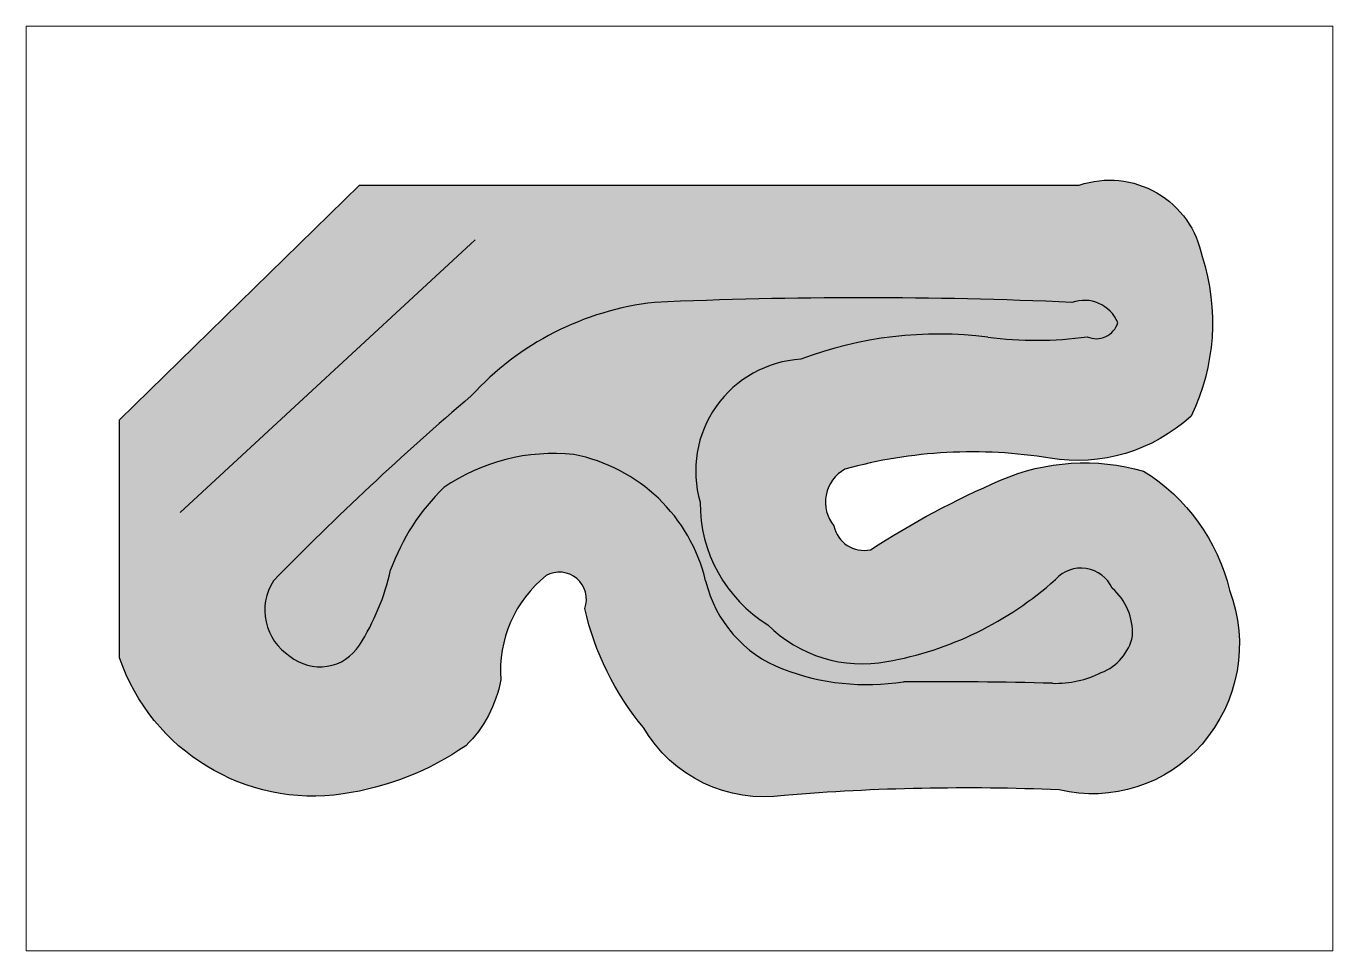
# Paper-space layout 'Layout1' of a CAD drawing. Header units: millimetres. Extents: x 0 to 1189, y 0 to 841.
# The model-space entities are those that its viewports show. They can reach past a viewport. Long polylines and large blocks are cut down to what shows.
import ezdxf

# ---------------------------------------------------------------- set-up
doc = ezdxf.new("R2010")
doc.units = ezdxf.units.MM

msp = doc.modelspace()

# ---------------------------------------------------------------- hatches: boundary and pattern name
at = {"true_color": 0x605e5e, "transparency": 33554687}
h = msp.add_hatch(color=251, dxfattribs=at)
edge = h.paths.add_edge_path(flags=0)
edge.add_spline(control_points=[(2874.9, 2089.2), (2945.3, 2113), (3022.6, 2105.3), (3086.8, 2067.9), (3151, 2030.5), (3195.9, 1967.2), (3209.9, 1894.2), (3256.6, 1750.8), (3245.8, 1594.8), (3179.9, 1459.2), (3076.1, 1363.7), (2934.1, 1321.3), (2794.9, 1344.2), (2608.3, 1374.9), (2417.2, 1364.7), (2234.9, 1314.2), (2208.3, 1299.4), (2189.6, 1273.6), (2183.8, 1243.7), (2178, 1213.8), (2185.7, 1182.9), (2204.9, 1159.2), (2214.9, 1113.9), (2259.4, 1085), (2304.9, 1094.2), (2417.7, 1167.4), (2536.5, 1231), (2659.9, 1284.2), (2783.1, 1337.3), (2920.9, 1346.1), (3049.9, 1309.2), (3168, 1236), (3252.4, 1119.2), (3284.9, 984.2), (3339.4, 841.1), (3310.6, 679.6), (3209.9, 564.2), (3113.2, 453.4), (2963, 405.2), (2819.9, 439.2), (2569.9, 449.7), (2319.4, 444.7), (2069.9, 424.2), (1915.9, 401.8), (1763.7, 475), (1684.9, 609.2), (1606.7, 703.4), (1551.9, 814.8), (1524.9, 934.2), (1535.4, 963.2), (1526.8, 995.6), (1503.4, 1015.6), (1480, 1035.5), (1446.6, 1038.9), (1419.6, 1024), (1334, 955.5), (1287.6, 849.2), (1295.5, 739.8), (1283.2, 671.4), (1250, 608.5), (1200.5, 559.8), (1100.2, 490.8), (985.4, 445.8), (865, 428.1), (598.9, 389.1), (342.7, 545), (254.9, 799.2), (254.9, 799.2), (254.9, 1449.2), (254.9, 1449.2), (254.9, 1449.2), (909.9, 2089.2), (909.9, 2089.2), (909.9, 2089.2), (2874.9, 2089.2), (2874.9, 2089.2)], knot_values=[0, 0, 0, 0, 1, 1, 1, 2, 2, 2, 3, 3, 3, 4, 4, 4, 5, 5, 5, 6, 6, 6, 7, 7, 7, 8, 8, 8, 9, 9, 9, 10, 10, 10, 11, 11, 11, 12, 12, 12, 13, 13, 13, 14, 14, 14, 15, 15, 15, 16, 16, 16, 17, 17, 17, 18, 18, 18, 19, 19, 19, 20, 20, 20, 21, 21, 21, 22, 22, 22, 23, 23, 23, 24, 24, 24, 25, 25, 25, 25], degree=3, periodic=1)

# ---------------------------------------------------------------- linework, layer by layer
at = {"color": 18, "linetype": 'Continuous', "lineweight": 25, "true_color": 0x000000}
msp.add_lwpolyline([(1225.3, 1940.4), (420.6, 1195.7)], dxfattribs=at)
for points, knots in [([(2874.9, 2089.2), (2874.9, 2089.2), (909.9, 2089.2), (909.9, 2089.2), (909.9, 2089.2), (254.9, 1449.2), (254.9, 1449.2), (254.9, 1449.2), (254.9, 799.2), (254.9, 799.2), (342.7, 545), (598.9, 389.1), (865, 428.1), (985.4, 445.8), (1100.2, 490.8), (1200.5, 559.8), (1250, 608.5), (1283.2, 671.4), (1295.5, 739.8), (1287.6, 849.2), (1334, 955.5), (1419.6, 1024), (1446.6, 1038.9), (1480, 1035.5), (1503.4, 1015.6), (1526.8, 995.6), (1535.4, 963.2), (1524.9, 934.2), (1551.9, 814.8), (1606.7, 703.4), (1684.9, 609.2), (1763.7, 475), (1915.9, 401.8), (2069.9, 424.2), (2319.4, 444.7), (2569.9, 449.7), (2819.9, 439.2), (2963, 405.2), (3113.2, 453.4), (3209.9, 564.2), (3310.6, 679.6), (3339.4, 841.1), (3284.9, 984.2), (3252.4, 1119.2), (3168, 1236), (3049.9, 1309.2), (2920.9, 1346.1), (2783.1, 1337.3), (2659.9, 1284.2), (2536.5, 1231), (2417.7, 1167.4), (2304.9, 1094.2), (2259.4, 1085), (2214.9, 1113.9), (2204.9, 1159.2), (2185.7, 1182.9), (2178, 1213.8), (2183.8, 1243.7), (2189.6, 1273.6), (2208.3, 1299.4), (2234.9, 1314.2), (2417.2, 1364.7), (2608.3, 1374.9), (2794.9, 1344.2), (2934.1, 1321.3), (3076.1, 1363.7), (3179.9, 1459.2), (3245.8, 1594.8), (3256.6, 1750.8), (3209.9, 1894.2), (3195.9, 1967.2), (3151, 2030.5), (3086.8, 2067.9), (3022.6, 2105.3), (2945.3, 2113), (2874.9, 2089.2)], [0, 0, 0, 0, 1, 1, 1, 2, 2, 2, 3, 3, 3, 4, 4, 4, 5, 5, 5, 6, 6, 6, 7, 7, 7, 8, 8, 8, 9, 9, 9, 10, 10, 10, 11, 11, 11, 12, 12, 12, 13, 13, 13, 14, 14, 14, 15, 15, 15, 16, 16, 16, 17, 17, 17, 18, 18, 18, 19, 19, 19, 20, 20, 20, 21, 21, 21, 22, 22, 22, 23, 23, 23, 24, 24, 24, 25, 25, 25, 25]), ([(2896.6, 1675.6), (2912.6, 1668.3), (2931.1, 1668.4), (2947.1, 1675.8), (2963.1, 1683.2), (2975.1, 1697.2), (2979.9, 1714.2)], [0, 0, 0, 0, 1, 1, 1, 2, 2, 2, 2]), ([(2114.9, 1614.2), (2022.2, 1608.7), (1937.1, 1561.3), (1883.6, 1485.4), (1830, 1409.5), (1814, 1313.4), (1839.9, 1224.2)], [0, 0, 0, 0, 1, 1, 1, 2, 2, 2, 2]), ([(2964.9, 989.2), (2951.9, 1018.1), (2925.1, 1038.5), (2893.7, 1043.2), (2862.3, 1048), (2830.7, 1036.6), (2809.6, 1012.9)], [0, 0, 0, 0, 1, 1, 1, 2, 2, 2, 2]), ([(674.9, 1009.2), (653.6, 976.1), (646.5, 935.8), (654.9, 897.4), (663.4, 859), (686.8, 825.5), (720.1, 804.4)], [0, 0, 0, 0, 1, 1, 1, 2, 2, 2, 2]), ([(720.1, 804.4), (748.4, 780.9), (785.4, 770.7), (821.7, 776.4), (858.1, 782.1), (890.2, 803.2), (909.9, 834.2)], [0, 0, 0, 0, 1, 1, 1, 2, 2, 2, 2])]:
    msp.add_open_spline(points, degree=3, knots=knots, dxfattribs=at)
for points in [[(2854.9, 1769.2), (2475.1, 1786.2), (2094.7, 1786.2), (1714.9, 1769.2)], [(2979.9, 1714.2), (2959.4, 1762.7), (2904.6, 1786.8), (2854.9, 1769.2)], [(1714.9, 1769.2), (1522.9, 1747.6), (1345.2, 1657), (1214.9, 1514.2)], [(2624.9, 1674.2), (2452.6, 1696.4), (2277.4, 1675.7), (2114.9, 1614.2)], [(2624.9, 1674.2), (2715.1, 1662.6), (2806.5, 1663.1), (2896.6, 1675.6)], [(1214.9, 1514.2), (1027.4, 1354.1), (847.2, 1185.6), (674.9, 1009.2)], [(1494.9, 1354.2), (1369.7, 1367.2), (1243.8, 1335.3), (1139.9, 1264.2)], [(1854.9, 1009.2), (1813.1, 1184.9), (1672.3, 1319.9), (1494.9, 1354.2)], [(1139.9, 1264.2), (1075.3, 1201), (1025.8, 1124.1), (994.9, 1039.2)], [(1839.9, 1224.2), (1839, 1087.9), (1909.1, 961), (2024.9, 889.2)], [(909.9, 834.2), (949.9, 897.1), (978.7, 966.5), (994.9, 1039.2)], [(1854.9, 1009.2), (1881, 899.5), (1959.6, 809.7), (2064.9, 769.2)], [(2349.9, 789.2), (2520.9, 819.6), (2680.1, 897.1), (2809.6, 1012.9)], [(3019.9, 859.2), (3022.5, 908.7), (3002.2, 956.6), (2964.9, 989.2)], [(2024.9, 889.2), (2110.3, 804.6), (2231.7, 767.2), (2349.9, 789.2)], [(2934.9, 759.2), (2978.5, 775.8), (3010.6, 813.5), (3019.9, 859.2)], [(2064.9, 769.2), (2170, 728.8), (2283.8, 716.8), (2394.9, 734.2)], [(2802.1, 730), (2848.1, 728.8), (2893.7, 738.8), (2934.9, 759.2)], [(2802.1, 730), (2666.4, 733.6), (2530.7, 735), (2394.9, 734.2)]]:
    msp.add_open_spline(points, degree=3, dxfattribs=at)

psp = doc.layouts.get("Layout1")

# ---------------------------------------------------------------- viewports
at = {"layer": '0'}
psp.add_viewport(center=(594.5, 420.5), size=(1189, 841), view_center_point=(1783.5, 1261.5), view_height=2523, dxfattribs=at)

doc.saveas('drawing.dxf')
